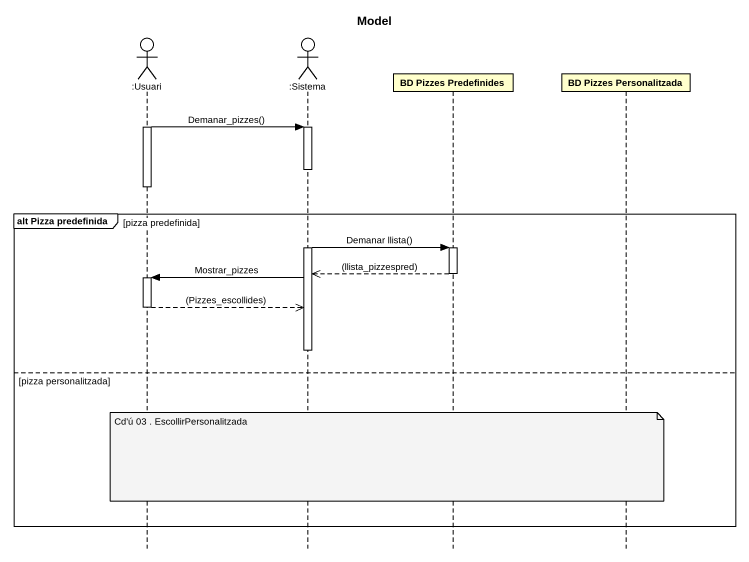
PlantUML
@startuml
title Model
hide footbox
actor ":Usuari" as Usuari
actor ":Sistema" as Sistema
participant "BD Pizzes Predefinides" as BD_Pizzes_Predefinides
participant "BD Pizzes Personalitzada" as BD_Pizzes_Personalitzada

activate Usuari
Usuari -> Sistema : Demanar_pizzes()
activate Sistema
deactivate Usuari
group alt Pizza predefinida [pizza predefinida]
  Sistema -> BD_Pizzes_Predefinides : Demanar llista()
  activate BD_Pizzes_Predefinides
  BD_Pizzes_Predefinides -->> Sistema : (llista_pizzespred)
  deactivate BD_Pizzes_Predefinides
  Sistema -> Usuari : Mostrar_pizzes
  activate Usuari
  Usuari -->> Sistema : (Pizzes_escollides)
  deactivate Usuari
  deactivate Sistema
else pizza personalitzada
  note over BD_Pizzes_Predefinides : Cd'ú 03 . EscollirPersonalitzada
end
@enduml
